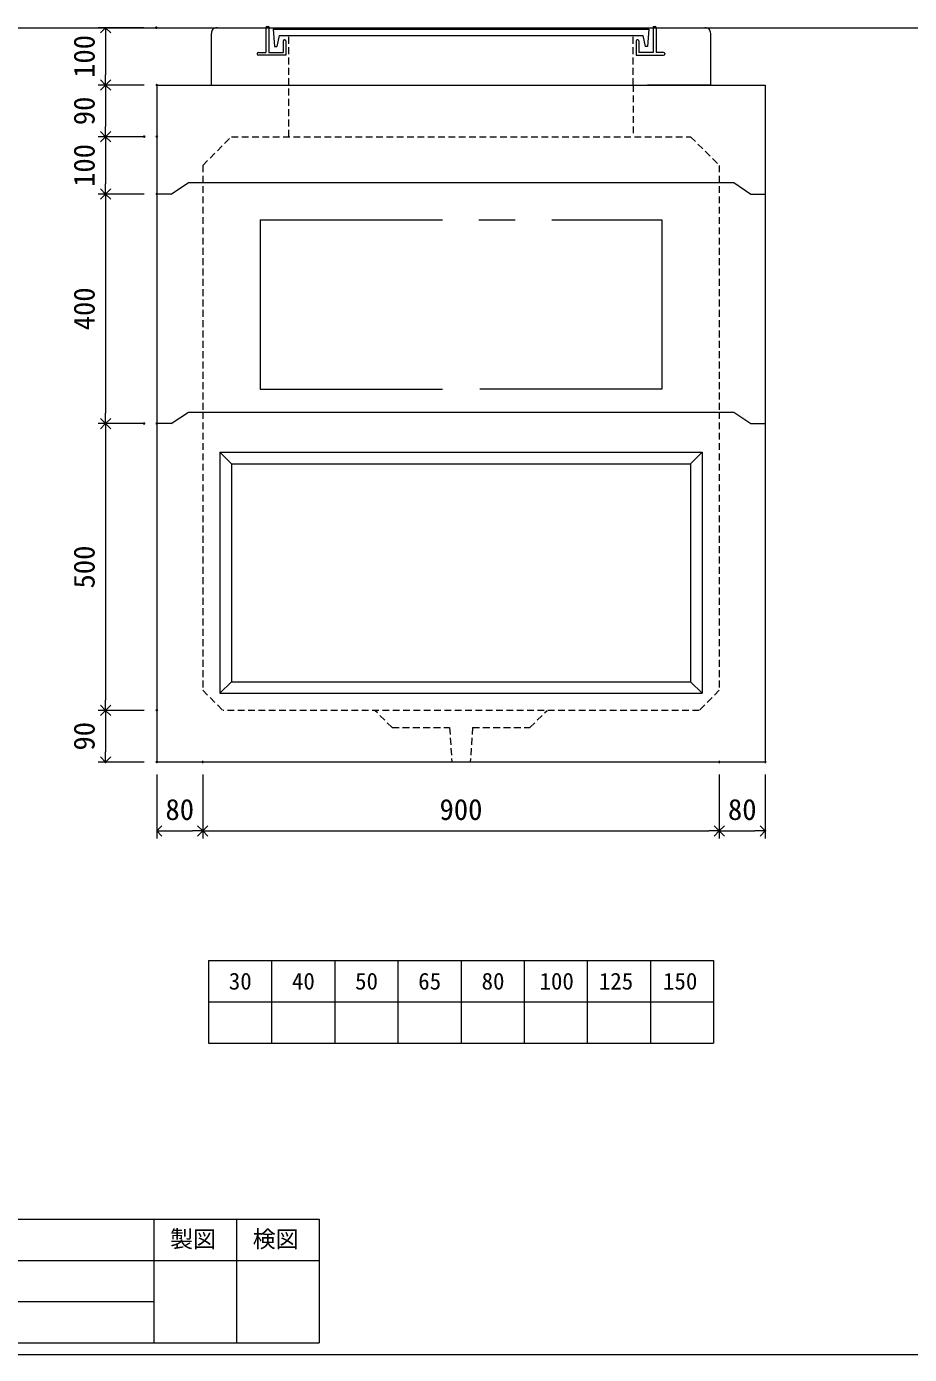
# Model space of a CAD drawing. Units: millimetres, scale not verified. Extents: x -4890 to 4890, y -2327 to 2327.
# Drawn here: x 308 to 1846, y -1948 to 367 of the extents above; entities that cross this region are included whole.
import ezdxf
from ezdxf.enums import TextEntityAlignment as Align

# ---------------------------------------------------------------- set-up
doc = ezdxf.new("R2010")
doc.units = ezdxf.units.MM
doc.header["$LTSCALE"] = 10
doc.header["$PDMODE"] = 32
doc.header["$PDSIZE"] = 2
doc.linetypes.add('DASHED1', pattern=[1.8, 1.2, -0.6])
doc.linetypes.add('USER2', pattern=[50.8, 31.75, -6.35, 6.35, -6.35])
doc.layers.add('0-1_Defpoints', color=7, linetype='Continuous')
for name, color, linetype, lineweight in [('0-2_waku', 7, 'Continuous', 18), ('0-3_gaikei', 7, 'Continuous', 18), ('0-4_kakure', 7, 'DASHED1', 5), ('0-5_sunpou', 7, 'Continuous', 5), ('0-9_uchigawa', 6, 'Continuous', 18), ('0-B_futa', 3, 'Continuous', 18), ('0-C_GL', 4, 'Continuous', 18), ('0-E_文字１', 7, 'Continuous', 18), ('1-3_uchigawa2', 6, 'USER2', 18)]:
    doc.layers.add(name, color=color, linetype=linetype, lineweight=lineweight)
doc.styles.add('ＭＳ ゴシック', font='')
doc.styles.get('ＭＳ ゴシック').set_extended_font_data('MS Gothic')

# ---------------------------------------------------------------- blocks, each defined once
blk = doc.blocks.new('_Open90')
at = {"layer": '0-5_sunpou'}
blk.add_line((0, 0), (-1, 0), dxfattribs=at)
blk.add_lwpolyline([(-0.5, 0.5), (0, 0), (-0.5, -0.5)], dxfattribs=at)
blk = doc.blocks.new('D116')
at = {"layer": '0-1_Defpoints'}
for p in [(1982.32, 1852.03), (1893, 1352.03), (1982.32, 1352.03)]:
    blk.add_point(p, dxfattribs=at)
at = {"layer": '0-5_sunpou'}
for p, q in [((1960.32, 1852.03), (1880, 1852.03)), ((1893, 1834.03), (1893, 1370.03)), ((1960.32, 1352.03), (1880, 1352.03))]:
    blk.add_line(p, q, dxfattribs=at)
at = {"layer": '0-5_sunpou', "xscale": 18, "yscale": 18}
for p, rotation in [((1893, 1852.03), 90), ((1893, 1352.03), 270)]:
    blk.add_blockref('_Open90', p, dxfattribs=dict(at, rotation=rotation))
at = {"layer": '0-5_sunpou', "style": 'ＭＳ ゴシック'}
blk.add_text('500', height=36.66, rotation=90, dxfattribs=at).set_placement((1885, 1564.53), align=Align.BOTTOM_LEFT)
blk = doc.blocks.new('D117')
at = {"layer": '0-1_Defpoints'}
for p in [(1982.32, 1352.03), (1893, 1262.03), (1982.32, 1262.03)]:
    blk.add_point(p, dxfattribs=at)
at = {"layer": '0-5_sunpou'}
for p, q in [((1960.32, 1352.03), (1880, 1352.03)), ((1893, 1334.03), (1893, 1280.03)), ((1960.32, 1262.03), (1880, 1262.03))]:
    blk.add_line(p, q, dxfattribs=at)
at = {"layer": '0-5_sunpou', "xscale": 18, "yscale": 18}
for p, rotation in [((1893, 1352.03), 90), ((1893, 1262.03), 270)]:
    blk.add_blockref('_Open90', p, dxfattribs=dict(at, rotation=rotation))
at = {"layer": '0-5_sunpou', "style": 'ＭＳ ゴシック'}
blk.add_text('90', height=36.66, rotation=90, dxfattribs=at).set_placement((1885, 1282.03), align=Align.BOTTOM_LEFT)
blk = doc.blocks.new('D118')
at = {"layer": '0-1_Defpoints'}
for p in [(1982.32, 1262.03), (2062.32, 1262.03), (2062.32, 1142)]:
    blk.add_point(p, dxfattribs=at)
at = {"layer": '0-5_sunpou'}
for p, q in [((1982.32, 1240.03), (1982.32, 1129)), ((2062.32, 1240.03), (2062.32, 1129)), ((2000.32, 1142), (2044.32, 1142))]:
    blk.add_line(p, q, dxfattribs=at)
at = {"layer": '0-5_sunpou', "xscale": 18, "yscale": 18, "rotation": 180}
blk.add_blockref('_Open90', (1982.32, 1142), dxfattribs=at)
at = {"layer": '0-5_sunpou', "xscale": 18, "yscale": 18}
blk.add_blockref('_Open90', (2062.32, 1142), dxfattribs=at)
at = {"layer": '0-5_sunpou', "style": 'ＭＳ ゴシック'}
blk.add_text('80', height=36.66, dxfattribs=at).set_placement((1997.32, 1150), align=Align.BOTTOM_LEFT)
blk = doc.blocks.new('D119')
at = {"layer": '0-1_Defpoints'}
for p in [(2062.32, 1262.03), (2962.32, 1262.03), (2962.32, 1142)]:
    blk.add_point(p, dxfattribs=at)
at = {"layer": '0-5_sunpou'}
for p, q in [((2062.32, 1240.03), (2062.32, 1129)), ((2962.32, 1240.03), (2962.32, 1129)), ((2080.32, 1142), (2944.32, 1142))]:
    blk.add_line(p, q, dxfattribs=at)
at = {"layer": '0-5_sunpou', "xscale": 18, "yscale": 18, "rotation": 180}
blk.add_blockref('_Open90', (2062.32, 1142), dxfattribs=at)
at = {"layer": '0-5_sunpou', "xscale": 18, "yscale": 18}
blk.add_blockref('_Open90', (2962.32, 1142), dxfattribs=at)
at = {"layer": '0-5_sunpou', "style": 'ＭＳ ゴシック'}
blk.add_text('900', height=36.66, dxfattribs=at).set_placement((2474.82, 1150), align=Align.BOTTOM_LEFT)
blk = doc.blocks.new('D120')
at = {"layer": '0-1_Defpoints'}
for p in [(2962.32, 1262.03), (3042.32, 1262.03), (3042.32, 1142)]:
    blk.add_point(p, dxfattribs=at)
at = {"layer": '0-5_sunpou'}
for p, q in [((2962.32, 1240.03), (2962.32, 1129)), ((3042.32, 1240.03), (3042.32, 1129)), ((2980.32, 1142), (3024.32, 1142))]:
    blk.add_line(p, q, dxfattribs=at)
at = {"layer": '0-5_sunpou', "xscale": 18, "yscale": 18, "rotation": 180}
blk.add_blockref('_Open90', (2962.32, 1142), dxfattribs=at)
at = {"layer": '0-5_sunpou', "xscale": 18, "yscale": 18}
blk.add_blockref('_Open90', (3042.32, 1142), dxfattribs=at)
at = {"layer": '0-5_sunpou', "style": 'ＭＳ ゴシック'}
blk.add_text('80', height=36.66, dxfattribs=at).set_placement((2977.32, 1150), align=Align.BOTTOM_LEFT)
blk = doc.blocks.new('D121')
at = {"layer": '0-1_Defpoints'}
for p in [(1981.54, 2542.03), (1893, 2442.03), (1982.32, 2442.03)]:
    blk.add_point(p, dxfattribs=at)
at = {"layer": '0-5_sunpou'}
for p, q in [((1959.54, 2542.03), (1880, 2542.03)), ((1893, 2524.03), (1893, 2460.03)), ((1960.32, 2442.03), (1880, 2442.03))]:
    blk.add_line(p, q, dxfattribs=at)
at = {"layer": '0-5_sunpou', "xscale": 18, "yscale": 18}
for p, rotation in [((1893, 2542.03), 90), ((1893, 2442.03), 270)]:
    blk.add_blockref('_Open90', p, dxfattribs=dict(at, rotation=rotation))
at = {"layer": '0-5_sunpou', "style": 'ＭＳ ゴシック'}
blk.add_text('100', height=36.66, rotation=90, dxfattribs=at).set_placement((1885, 2454.53), align=Align.BOTTOM_LEFT)
blk = doc.blocks.new('D122')
at = {"layer": '0-1_Defpoints'}
for p in [(1982.32, 2442.03), (1893, 2352.03), (1982.32, 2352.03)]:
    blk.add_point(p, dxfattribs=at)
at = {"layer": '0-5_sunpou'}
for p, q in [((1960.32, 2442.03), (1880, 2442.03)), ((1893, 2424.03), (1893, 2370.03)), ((1960.32, 2352.03), (1880, 2352.03))]:
    blk.add_line(p, q, dxfattribs=at)
at = {"layer": '0-5_sunpou', "xscale": 18, "yscale": 18}
for p, rotation in [((1893, 2442.03), 90), ((1893, 2352.03), 270)]:
    blk.add_blockref('_Open90', p, dxfattribs=dict(at, rotation=rotation))
at = {"layer": '0-5_sunpou', "style": 'ＭＳ ゴシック'}
blk.add_text('90', height=36.66, rotation=90, dxfattribs=at).set_placement((1885, 2372.03), align=Align.BOTTOM_LEFT)
blk = doc.blocks.new('D123')
at = {"layer": '0-1_Defpoints'}
for p in [(1960.32, 2352.03), (1893, 2252.03), (1982.32, 2252.03)]:
    blk.add_point(p, dxfattribs=at)
at = {"layer": '0-5_sunpou'}
for p, q in [((1938.32, 2352.03), (1880, 2352.03)), ((1893, 2334.03), (1893, 2270.03)), ((1960.32, 2252.03), (1880, 2252.03))]:
    blk.add_line(p, q, dxfattribs=at)
at = {"layer": '0-5_sunpou', "xscale": 18, "yscale": 18}
for p, rotation in [((1893, 2352.03), 90), ((1893, 2252.03), 270)]:
    blk.add_blockref('_Open90', p, dxfattribs=dict(at, rotation=rotation))
at = {"layer": '0-5_sunpou', "style": 'ＭＳ ゴシック'}
blk.add_text('100', height=36.66, rotation=90, dxfattribs=at).set_placement((1885, 2264.53), align=Align.BOTTOM_LEFT)
blk = doc.blocks.new('D84')
at = {"layer": '0-1_Defpoints'}
for p in [(1982.32, 2252.03), (1893, 1852.03), (1960.32, 1852.03)]:
    blk.add_point(p, dxfattribs=at)
at = {"layer": '0-5_sunpou'}
for p, q in [((1960.32, 2252.03), (1880, 2252.03)), ((1893, 2234.03), (1893, 1870.03)), ((1938.32, 1852.03), (1880, 1852.03))]:
    blk.add_line(p, q, dxfattribs=at)
at = {"layer": '0-5_sunpou', "xscale": 18, "yscale": 18}
for p, rotation in [((1893, 2252.03), 90), ((1893, 1852.03), 270)]:
    blk.add_blockref('_Open90', p, dxfattribs=dict(at, rotation=rotation))
at = {"layer": '0-5_sunpou', "style": 'ＭＳ ゴシック'}
blk.add_text('400', height=36.66, rotation=90, dxfattribs=at).set_placement((1885, 2014.53), align=Align.BOTTOM_LEFT)
blk = doc.blocks.new('D103')
at = {"layer": '0-1_Defpoints'}
for p in [(1982.32, 1262.03), (2062.32, 1262.03), (2062.32, 1142)]:
    blk.add_point(p, dxfattribs=at)
at = {"layer": '0-5_sunpou'}
for p, q in [((1982.32, 1240.03), (1982.32, 1129)), ((2062.32, 1240.03), (2062.32, 1129)), ((2000.32, 1142), (2044.32, 1142))]:
    blk.add_line(p, q, dxfattribs=at)
at = {"layer": '0-5_sunpou', "xscale": 18, "yscale": 18, "rotation": 180}
blk.add_blockref('_Open90', (1982.32, 1142), dxfattribs=at)
at = {"layer": '0-5_sunpou', "xscale": 18, "yscale": 18}
blk.add_blockref('_Open90', (2062.32, 1142), dxfattribs=at)
at = {"layer": '0-5_sunpou', "style": 'ＭＳ ゴシック'}
blk.add_text('80', height=36.66, dxfattribs=at).set_placement((1997.32, 1150), align=Align.BOTTOM_LEFT)
blk = doc.blocks.new('D104')
at = {"layer": '0-1_Defpoints'}
for p in [(2062.32, 1262.03), (2962.32, 1262.03), (2962.32, 1142)]:
    blk.add_point(p, dxfattribs=at)
at = {"layer": '0-5_sunpou'}
for p, q in [((2062.32, 1240.03), (2062.32, 1129)), ((2962.32, 1240.03), (2962.32, 1129)), ((2080.32, 1142), (2944.32, 1142))]:
    blk.add_line(p, q, dxfattribs=at)
at = {"layer": '0-5_sunpou', "xscale": 18, "yscale": 18, "rotation": 180}
blk.add_blockref('_Open90', (2062.32, 1142), dxfattribs=at)
at = {"layer": '0-5_sunpou', "xscale": 18, "yscale": 18}
blk.add_blockref('_Open90', (2962.32, 1142), dxfattribs=at)
at = {"layer": '0-5_sunpou', "style": 'ＭＳ ゴシック'}
blk.add_text('900', height=36.66, dxfattribs=at).set_placement((2474.82, 1150), align=Align.BOTTOM_LEFT)
blk = doc.blocks.new('D105')
at = {"layer": '0-1_Defpoints'}
for p in [(2962.32, 1262.03), (3042.32, 1262.03), (3042.32, 1142)]:
    blk.add_point(p, dxfattribs=at)
at = {"layer": '0-5_sunpou'}
for p, q in [((2962.32, 1240.03), (2962.32, 1129)), ((3042.32, 1240.03), (3042.32, 1129)), ((2980.32, 1142), (3024.32, 1142))]:
    blk.add_line(p, q, dxfattribs=at)
at = {"layer": '0-5_sunpou', "xscale": 18, "yscale": 18, "rotation": 180}
blk.add_blockref('_Open90', (2962.32, 1142), dxfattribs=at)
at = {"layer": '0-5_sunpou', "xscale": 18, "yscale": 18}
blk.add_blockref('_Open90', (3042.32, 1142), dxfattribs=at)
at = {"layer": '0-5_sunpou', "style": 'ＭＳ ゴシック'}
blk.add_text('80', height=36.66, dxfattribs=at).set_placement((2977.32, 1150), align=Align.BOTTOM_LEFT)

msp = doc.modelspace()

# ---------------------------------------------------------------- linework, layer by layer
at = {"layer": '0-2_waku'}
for p, q in [((624.94, -1260.85), (624.94, -1404.85)), ((624.94, -1260.85), (624.94, -1404.85)), ((624.94, -1260.85), (624.94, -1404.85)), ((624.94, -1260.85), (624.94, -1404.85)), ((624.94, -1260.85), (1504.94, -1260.85)), ((734.94, -1260.85), (734.94, -1404.85)), ((844.94, -1260.85), (844.94, -1404.85)), ((844.94, -1260.85), (844.94, -1404.85)), ((954.94, -1260.85), (954.94, -1404.85)), ((1064.94, -1260.85), (1064.94, -1404.85)), ((1174.94, -1260.85), (1174.94, -1404.85)), ((1284.94, -1260.85), (1284.94, -1404.85)), ((1394.94, -1260.85), (1394.94, -1404.85)), ((1504.94, -1260.85), (1504.94, -1404.85)), ((624.94, -1332.85), (1504.94, -1332.85)), ((624.94, -1404.85), (1504.94, -1404.85)), ((-1210.06, -1711.52), (817.94, -1711.52)), ((529.94, -1711.52), (529.94, -1927.52)), ((529.94, -1711.52), (529.94, -1927.52)), ((673.94, -1711.52), (673.94, -1927.52)), ((817.94, -1711.52), (817.94, -1927.52)), ((-1210.06, -1783.52), (817.94, -1783.52)), ((-1210.06, -1855.52), (529.94, -1855.52)), ((-1210.06, -1927.52), (817.94, -1927.52)), ((-1230.06, -1947.52), (4889.94, -1947.52)), ((-1230.06, -1947.52), (4889.94, -1947.52))]:
    msp.add_line(p, q, dxfattribs=at)
at = {"layer": '0-3_gaikei'}
for p, q in [((629.94, 265.15), (629.94, 355.15)), ((639.94, 365.15), (724.94, 365.15)), ((1404.94, 365.15), (1489.94, 365.15)), ((1499.94, 265.15), (1499.94, 355.15)), ((534.94, 265.15), (1594.94, 265.15)), ((534.94, 265.15), (534.94, -914.85)), ((629.94, 265.15), (739.94, 265.15)), ((664.94, 265.15), (1464.94, 265.15)), ((1499.94, 265.15), (1389.94, 265.15)), ((1594.94, 265.15), (1594.94, -914.85)), ((559.94, 75.15), (589.94, 95.15)), ((589.94, 95.15), (1539.94, 95.15)), ((1539.94, 95.15), (1569.94, 75.15)), ((559.94, 75.15), (534.94, 75.15)), ((1569.94, 75.15), (1594.94, 75.15)), ((559.94, -324.85), (589.94, -304.85)), ((559.94, -324.85), (589.94, -304.85)), ((589.94, -304.85), (1539.94, -304.85)), ((1539.94, -304.85), (1569.94, -324.85)), ((559.94, -324.85), (534.94, -324.85)), ((559.94, -324.85), (534.94, -324.85)), ((1569.94, -324.85), (1594.94, -324.85)), ((1594.94, -914.85), (534.94, -914.85)), ((1594.94, -914.85), (534.94, -914.85))]:
    msp.add_line(p, q, dxfattribs=at)
for centre, radius, start, end in [((639.36, 355.73), 9.44, 86.47383, 183.52617), ((1490.27, 355.48), 9.68, 358.04251, 91.95749)]:
    msp.add_arc(centre, radius, start, end, dxfattribs=at)
at = {"layer": '0-4_kakure'}
for p, q in [((764.94, 265.15), (764.94, 351.65)), ((1364.94, 265.15), (1364.94, 351.65)), ((764.94, 175.15), (764.94, 265.15)), ((1364.94, 265.15), (1364.94, 175.15)), ((614.94, 125.15), (664.94, 175.15)), ((664.94, 175.15), (1464.94, 175.15)), ((1464.94, 175.15), (1514.94, 125.15)), ((614.94, 125.15), (614.94, -304.85)), ((1514.94, 125.15), (1514.94, -304.85)), ((614.94, -304.85), (614.94, -789.85)), ((1514.94, -304.85), (1514.94, -789.85)), ((614.94, -789.85), (649.94, -824.85)), ((1514.94, -789.85), (1479.94, -824.85)), ((1479.94, -824.85), (649.94, -824.85)), ((944.94, -854.85), (914.94, -824.85)), ((1184.94, -854.85), (1214.94, -824.85)), ((944.94, -854.85), (1044.94, -854.85)), ((1044.94, -854.85), (1048.94, -914.85)), ((1084.94, -854.85), (1080.94, -914.85)), ((1084.94, -854.85), (1184.94, -854.85))]:
    msp.add_line(p, q, dxfattribs=at)
at = {"layer": '0-9_uchigawa'}
for p, q in [((644.94, -374.85), (644.94, -794.85)), ((644.94, -374.85), (1064.94, -374.85)), ((644.94, -374.85), (664.94, -394.85)), ((1064.94, -374.85), (1484.94, -374.85)), ((1064.94, -374.85), (1484.94, -374.85)), ((1484.94, -374.85), (1464.94, -394.85)), ((1484.94, -374.85), (1484.94, -794.85)), ((664.94, -394.85), (664.94, -774.85)), ((664.94, -394.85), (1064.94, -394.85)), ((664.94, -394.85), (1064.94, -394.85)), ((1064.94, -394.85), (1464.94, -394.85)), ((1464.94, -394.85), (1464.94, -774.85)), ((664.94, -774.85), (644.94, -794.85)), ((664.94, -774.85), (1064.94, -774.85)), ((1064.94, -774.85), (1464.94, -774.85)), ((1464.94, -774.85), (1484.94, -794.85)), ((644.94, -794.85), (1064.94, -794.85)), ((1064.94, -794.85), (1484.94, -794.85))]:
    msp.add_line(p, q, dxfattribs=at)
at = {"layer": '0-B_futa'}
for p, q in [((724.94, 365.15), (724.94, 322.15)), ((726.94, 367.15), (729.94, 367.15)), ((729.94, 367.15), (729.94, 322.15)), ((737.75, 362.65), (1392.08, 362.65)), ((737.75, 362.65), (740.24, 332.65)), ((748.27, 351.65), (743.95, 332.65)), ((748.27, 351.65), (1381.61, 351.65)), ((1381.61, 351.65), (1385.93, 332.65)), ((1392.08, 362.65), (1389.83, 332.65)), ((1399.94, 367.15), (1399.94, 322.15)), ((1399.94, 367.15), (1402.94, 367.15)), ((1404.94, 365.15), (1404.94, 322.15)), ((740.24, 332.65), (743.95, 332.65)), ((754.94, 342.15), (754.94, 322.15)), ((756.94, 344.15), (757.94, 344.15)), ((759.94, 342.15), (759.94, 317.15)), ((1369.94, 342.15), (1369.94, 317.15)), ((1372.94, 344.15), (1371.94, 344.15)), ((1374.94, 342.15), (1374.94, 322.15)), ((1389.83, 332.65), (1385.93, 332.65)), ((709.94, 320.15), (709.94, 319.15)), ((711.94, 322.15), (724.94, 322.15)), ((759.94, 317.15), (711.94, 317.15)), ((729.94, 322.15), (754.94, 322.15)), ((1369.94, 317.15), (1417.94, 317.15)), ((1399.94, 322.15), (1374.94, 322.15)), ((1417.94, 322.15), (1404.94, 322.15)), ((1419.94, 320.15), (1419.94, 319.15))]:
    msp.add_line(p, q, dxfattribs=at)
for centre, start, end in [((726.94, 365.15), 90, 180), ((1402.94, 365.15), 0, 90), ((756.94, 342.15), 90, 180), ((757.94, 342.15), 0, 90), ((1371.94, 342.15), 90, 180), ((1372.94, 342.15), 0, 90), ((711.94, 320.15), 90, 180), ((711.94, 319.15), 180, 270), ((1417.94, 320.15), 0, 90), ((1417.94, 319.15), 270, 0)]:
    msp.add_arc(centre, 2, start, end, dxfattribs=at)
at = {"layer": '0-C_GL'}
msp.add_line((-1230.06, 365.15), (4889.94, 365.15), dxfattribs=at)
at = {"layer": '1-3_uchigawa2'}
for p, q in [((714.94, 30.15), (714.94, -264.85)), ((714.94, 30.15), (1414.94, 30.15)), ((1414.94, 30.15), (1414.94, -264.85)), ((714.94, -264.85), (1064.94, -264.85)), ((1414.94, -264.85), (1064.94, -264.85))]:
    msp.add_line(p, q, dxfattribs=at)

# ---------------------------------------------------------------- block references
at = {"layer": '0-5_sunpou'}
for name in ['D121', 'D122', 'D123', 'D84', 'D116', 'D117', 'D118', 'D103', 'D119', 'D104', 'D120', 'D105']:
    msp.add_blockref(name, (-1447.37, -2176.88), dxfattribs=at)

# ---------------------------------------------------------------- texts
at = {"layer": '0-E_文字１', "style": 'ＭＳ ゴシック'}
for s, p in [('30', (660.37, -1320.31)), ('40', (770.37, -1320.31)), ('50', (880.37, -1320.31)), ('65', (990.37, -1320.31)), ('80', (1100.78, -1320.31)), ('100', (1201.65, -1320.31)), ('125', (1305.04, -1320.31)), ('150', (1416.8, -1320.31)), ('製図', (558, -1769.77)), ('検図', (702, -1769.77))]:
    msp.add_text(s, height=29.33, dxfattribs=at).set_placement(p, align=Align.BOTTOM_LEFT)

doc.saveas('drawing.dxf')
